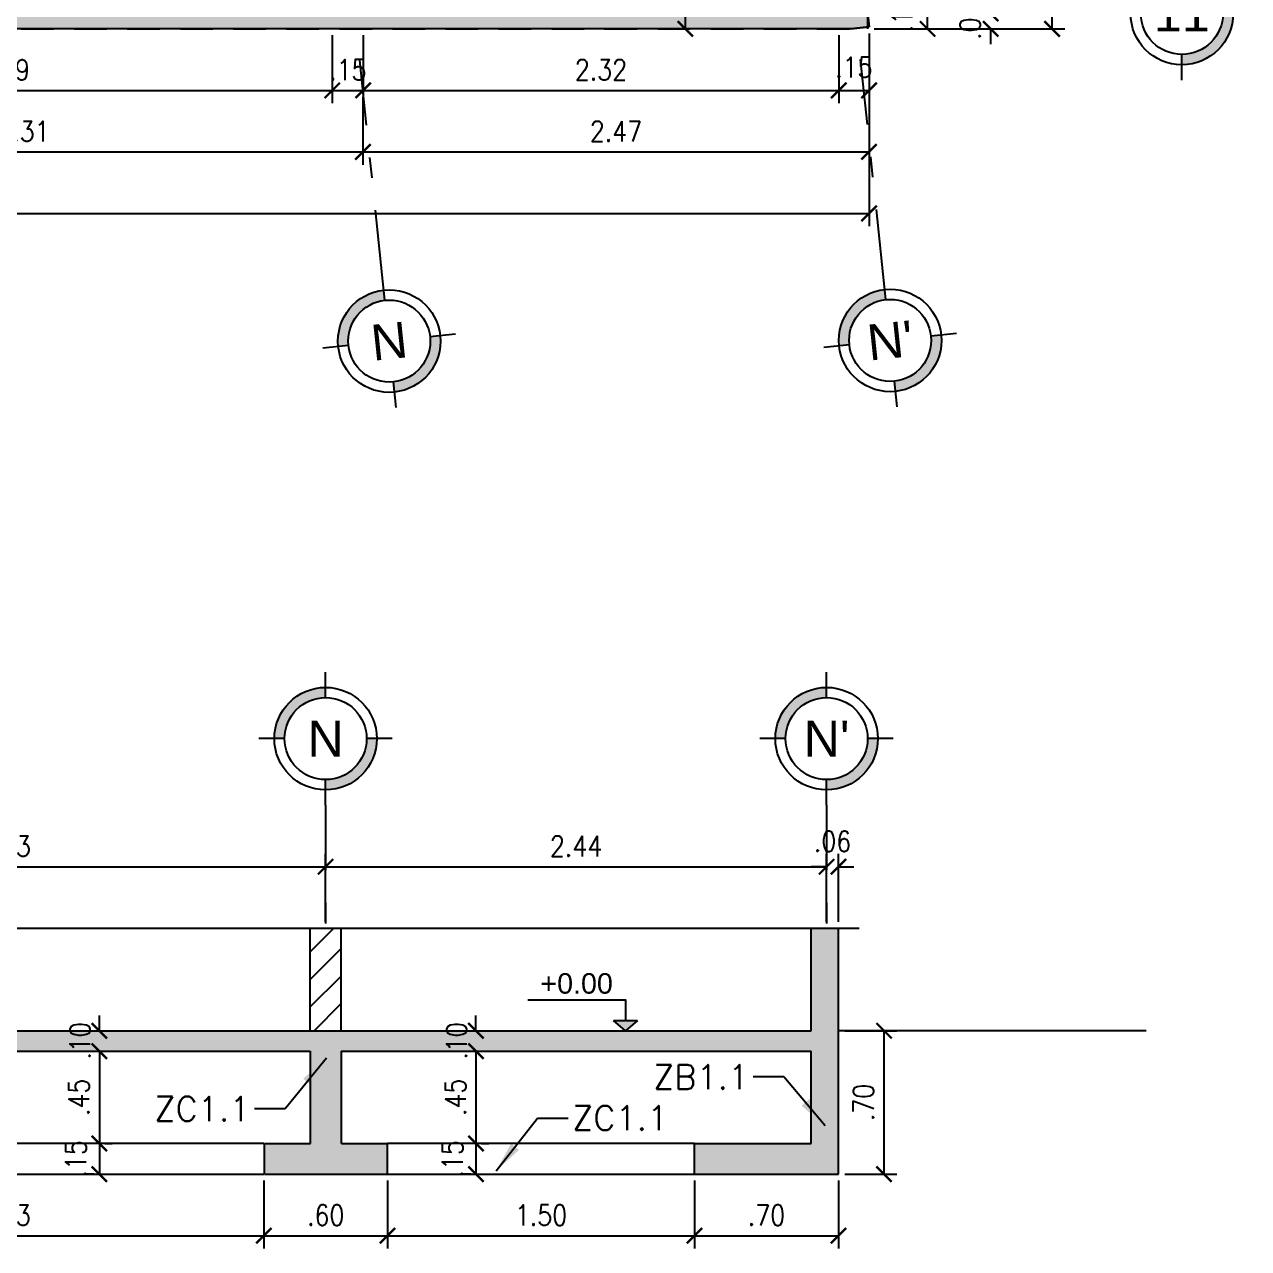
# Model space of a CAD drawing. Header units: millimetres. Extents: x -2.2 to 45.5, y -6.4 to 21.6.
# Drawn here: x 21.64 to 27.61, y -6.02 to -0.05 of the extents above; entities that cross this region are included whole.
import ezdxf
from ezdxf.enums import TextEntityAlignment as Align

# ---------------------------------------------------------------- set-up
doc = ezdxf.new("R2010")
doc.units = ezdxf.units.MM
doc.header["$LTSCALE"] = 0.05
doc.linetypes.add('DASHDOT2', pattern=[12.7, 6.35, -3.175, 0, -3.175])
doc.linetypes.add('HIDDEN2', pattern=[4.7625, 3.175, -1.5875])
for name, color, linetype in [('ACHURADO', 1, 'Continuous'), ('ACOTADO', 2, 'Continuous'), ('CANT_INVIS', 2, 'HIDDEN2'), ('CANT_VIS', 3, 'Continuous'), ('CIMENTACIÓN$0$CANT_VIS', 3, 'Continuous'), ('CONT_CORTE', 4, 'Continuous'), ('EJES', 1, 'DASHDOT2'), ('PLANTA BAJA$0$CONT_CORTE', 2, 'HIDDEN2'), ('PLANTA BAJA$0$PRETIL', 2, 'HIDDEN2'), ('TXT_IND', 2, 'Continuous')]:
    doc.layers.add(name, color=color, linetype=linetype)
doc.styles.add('ACOTAMIENTOS', font='romans.shx', dxfattribs={"width": 0.85})
doc.styles.add('ARIAL', font='arial.ttf')
doc.styles.get("Standard").update_dxf_attribs({"font": 'romans.shx'})
doc.dimstyles.new('ACOTA_50', dxfattribs={"dimscale": 0.05, "dimtxt": 2, "dimasz": 1.5, "dimexe": 1.25, "dimexo": 0.625, "dimgap": 1, "dimtad": 1, "dimzin": 4, "dimdsep": 46, "dimtxsty": 'ACOTAMIENTOS', "dimblk1": 'ARCHTICK', "dimblk2": 'ARCHTICK', "dimsah": 1, "dimcen": 1.5, "dimclrd": 1, "dimclre": 1, "dimclrt": 256, "dimadec": 0, "dimazin": 0, "dimtfac": 1, "dimtofl": 0, "dimtmove": 2, "dimatfit": 3, "dimfxl": 0, "dimtolj": 1, "dimtzin": 0, "dimarcsym": 0})

# ---------------------------------------------------------------- blocks, each defined once
blk = doc.blocks.new('EJE')
at = {"layer": 'EJES', "linetype": 'Continuous'}
for points in [[(-0.25, 0), (-0.2, 0, -0.414214), (0, 0.2), (0, 0.25, 0.414214)], [(0.25, 0), (0.2, 0, -0.414214), (0, -0.2), (0, -0.25, 0.414214)]]:
    blk.add_hatch(color=256, dxfattribs=at).paths.add_polyline_path(points)
at = {"layer": 'EJES', "color": 1, "linetype": 'Continuous'}
for p, q in [((0, 0.2), (0, 0.325)), ((-0.2, 0), (-0.325, 0)), ((0.325, 0), (0.2, 0)), ((0, -0.325), (0, -0.2))]:
    blk.add_line(p, q, dxfattribs=at)
at = {"layer": 'EJES', "color": 3, "linetype": 'Continuous'}
for radius in [0.25, 0.2]:
    blk.add_circle((0, 0), radius, dxfattribs=at)
at = {"layer": 'EJES', "color": 4, "linetype": 'Continuous', "style": 'ARIAL'}
blk.add_attdef('EJE', text='', height=0.175, dxfattribs=at).set_placement((0, 0), align=Align.MIDDLE_CENTER)
blk = doc.blocks.new('_ARCHTICK')
at = {"color": 0, "linetype": 'ByBlock', "const_width": 0.15}
blk.add_lwpolyline([(-0.5, -0.5), (0.5, 0.5)], dxfattribs=at)
blk = doc.blocks.new('*D69')
at = {"layer": 'ACOTADO', "color": 1, "lineweight": -2}
for p, q in [((19.9827, -0.4063), (19.9827, -0.7375)), ((23.2939, -0.4063), (23.2939, -0.7375)), ((19.9827, -0.675), (23.2939, -0.675))]:
    blk.add_line(p, q, dxfattribs=at)
at = {"layer": 'DEFPOINTS', "color": 0}
for p in [(19.9827, -0.375), (23.2939, -0.375), (23.2939, -0.675)]:
    blk.add_point(p, dxfattribs=at)
at = {"layer": 'ACOTADO', "color": 1, "lineweight": -2, "xscale": 0.07500000000000001, "yscale": 0.07500000000000001, "zscale": 0.07500000000000001, "rotation": 180}
blk.add_blockref('_ARCHTICK', (19.9827, -0.675), dxfattribs=at)
at = {"layer": 'ACOTADO', "color": 1, "lineweight": -2, "xscale": 0.07500000000000001, "yscale": 0.07500000000000001, "zscale": 0.07500000000000001}
blk.add_blockref('_ARCHTICK', (23.2939, -0.675), dxfattribs=at)
at = {"layer": 'ACOTADO', "insert": (21.6383, -0.575), "char_height": 0.1, "attachment_point": 5, "style": 'ACOTAMIENTOS'}
blk.add_mtext('\\A1;3.31', dxfattribs=at)
blk = doc.blocks.new('*D19')
at = {"layer": 'ACOTADO', "color": 1, "lineweight": -2}
for p, q in [((26.3561, 0), (26.3561, 0.075)), ((26.0874, 0), (26.4186, 0)), ((26.0874, -0.075), (26.4186, -0.075)), ((26.3561, -0.075), (26.3561, -0.15))]:
    blk.add_line(p, q, dxfattribs=at)
at = {"layer": 'DEFPOINTS', "color": 0}
for p in [(26.0561, 0), (26.3561, 0), (26.0561, -0.075)]:
    blk.add_point(p, dxfattribs=at)
at = {"layer": 'ACOTADO', "color": 1, "lineweight": -2, "xscale": 0.07500000000000001, "yscale": 0.07500000000000001, "zscale": 0.07500000000000001}
for p, rotation in [((26.3561, 0), 270), ((26.3561, -0.075), 90)]:
    blk.add_blockref('_ARCHTICK', p, dxfattribs=dict(at, rotation=rotation))
at = {"layer": 'ACOTADO', "insert": (26.2561, -0.0375), "char_height": 0.1, "attachment_point": 5, "rotation": 90, "style": 'ACOTAMIENTOS'}
blk.add_mtext('\\A1;.08', dxfattribs=at)
blk = doc.blocks.new('*D57')
at = {"layer": 'ACOTADO', "color": 1, "lineweight": -2}
for p, q in [((-0.3325, -0.7063), (-0.3325, -1.0375)), ((25.7631, -0.7063), (25.7631, -1.0375)), ((-0.3325, -0.975), (25.7631, -0.975))]:
    blk.add_line(p, q, dxfattribs=at)
at = {"layer": 'DEFPOINTS', "color": 0}
for p in [(-0.3325, -0.675), (25.7631, -0.675), (25.7631, -0.975)]:
    blk.add_point(p, dxfattribs=at)
at = {"layer": 'ACOTADO', "color": 1, "lineweight": -2, "xscale": 0.07500000000000001, "yscale": 0.07500000000000001, "zscale": 0.07500000000000001, "rotation": 180}
blk.add_blockref('_ARCHTICK', (-0.3325, -0.975), dxfattribs=at)
at = {"layer": 'ACOTADO', "color": 1, "lineweight": -2, "xscale": 0.07500000000000001, "yscale": 0.07500000000000001, "zscale": 0.07500000000000001}
blk.add_blockref('_ARCHTICK', (25.7631, -0.975), dxfattribs=at)
at = {"layer": 'ACOTADO', "insert": (10.5315, -0.875), "char_height": 0.1, "attachment_point": 5, "style": 'ACOTAMIENTOS'}
blk.add_mtext('\\A1;26.10', dxfattribs=at)
blk = doc.blocks.new('*D58')
at = {"layer": 'ACOTADO', "color": 1, "lineweight": -2}
for p, q in [((26.3874, 19.6733), (26.7186, 19.6733)), ((26.6561, -0.075), (26.6561, 19.6733)), ((26.3874, -0.075), (26.7186, -0.075))]:
    blk.add_line(p, q, dxfattribs=at)
at = {"layer": 'DEFPOINTS', "color": 0}
for p in [(26.3561, 19.6733), (26.6561, 19.6733), (26.3561, -0.075)]:
    blk.add_point(p, dxfattribs=at)
at = {"layer": 'ACOTADO', "color": 1, "lineweight": -2, "xscale": 0.07500000000000001, "yscale": 0.07500000000000001, "zscale": 0.07500000000000001}
for p, rotation in [((26.6561, 19.6733), 90), ((26.6561, -0.075), 270)]:
    blk.add_blockref('_ARCHTICK', p, dxfattribs=dict(at, rotation=rotation))
at = {"layer": 'ACOTADO', "insert": (26.5561, 3.8683), "char_height": 0.1, "attachment_point": 5, "rotation": 90, "style": 'ACOTAMIENTOS'}
blk.add_mtext('\\A1;19.75', dxfattribs=at)
blk = doc.blocks.new('*D73')
at = {"layer": 'ACOTADO', "color": 1, "lineweight": -2}
for p, q in [((20.0577, -0.1062), (20.0577, -0.4375)), ((23.145, -0.1062), (23.145, -0.4375)), ((20.0577, -0.375), (23.145, -0.375))]:
    blk.add_line(p, q, dxfattribs=at)
at = {"layer": 'DEFPOINTS', "color": 0}
for p in [(20.0577, -0.075), (23.145, -0.075), (23.145, -0.375)]:
    blk.add_point(p, dxfattribs=at)
at = {"layer": 'ACOTADO', "color": 1, "lineweight": -2, "xscale": 0.07500000000000001, "yscale": 0.07500000000000001, "zscale": 0.07500000000000001, "rotation": 180}
blk.add_blockref('_ARCHTICK', (20.0577, -0.375), dxfattribs=at)
at = {"layer": 'ACOTADO', "color": 1, "lineweight": -2, "xscale": 0.07500000000000001, "yscale": 0.07500000000000001, "zscale": 0.07500000000000001}
blk.add_blockref('_ARCHTICK', (23.145, -0.375), dxfattribs=at)
at = {"layer": 'ACOTADO', "insert": (21.5425, -0.275), "char_height": 0.1, "attachment_point": 5, "style": 'ACOTAMIENTOS'}
blk.add_mtext('\\A1;3.09', dxfattribs=at)
blk = doc.blocks.new('*D74')
at = {"layer": 'ACOTADO', "color": 1, "lineweight": -2}
for p, q in [((23.145, -0.1062), (23.145, -0.4375)), ((23.2958, -0.1062), (23.2958, -0.4375)), ((23.145, -0.375), (23.2958, -0.375))]:
    blk.add_line(p, q, dxfattribs=at)
at = {"layer": 'DEFPOINTS', "color": 0}
for p in [(23.145, -0.075), (23.2958, -0.075), (23.2958, -0.375)]:
    blk.add_point(p, dxfattribs=at)
at = {"layer": 'ACOTADO', "color": 1, "lineweight": -2, "xscale": 0.07500000000000001, "yscale": 0.07500000000000001, "zscale": 0.07500000000000001, "rotation": 180}
blk.add_blockref('_ARCHTICK', (23.145, -0.375), dxfattribs=at)
at = {"layer": 'ACOTADO', "color": 1, "lineweight": -2, "xscale": 0.07500000000000001, "yscale": 0.07500000000000001, "zscale": 0.07500000000000001}
blk.add_blockref('_ARCHTICK', (23.2958, -0.375), dxfattribs=at)
at = {"layer": 'ACOTADO', "insert": (23.2204, -0.275), "char_height": 0.1, "attachment_point": 5, "style": 'ACOTAMIENTOS'}
blk.add_mtext('\\A1;.15', dxfattribs=at)
blk = doc.blocks.new('*D75')
at = {"layer": 'ACOTADO', "color": 1, "lineweight": -2}
for p, q in [((23.2958, -0.1062), (23.2958, -0.4375)), ((25.615, -0.1062), (25.615, -0.4375)), ((23.2958, -0.375), (25.615, -0.375))]:
    blk.add_line(p, q, dxfattribs=at)
at = {"layer": 'DEFPOINTS', "color": 0}
for p in [(23.2958, -0.075), (25.615, -0.075), (25.615, -0.375)]:
    blk.add_point(p, dxfattribs=at)
at = {"layer": 'ACOTADO', "color": 1, "lineweight": -2, "xscale": 0.07500000000000001, "yscale": 0.07500000000000001, "zscale": 0.07500000000000001, "rotation": 180}
blk.add_blockref('_ARCHTICK', (23.2958, -0.375), dxfattribs=at)
at = {"layer": 'ACOTADO', "color": 1, "lineweight": -2, "xscale": 0.07500000000000001, "yscale": 0.07500000000000001, "zscale": 0.07500000000000001}
blk.add_blockref('_ARCHTICK', (25.615, -0.375), dxfattribs=at)
at = {"layer": 'ACOTADO', "insert": (24.4554, -0.275), "char_height": 0.1, "attachment_point": 5, "style": 'ACOTAMIENTOS'}
blk.add_mtext('\\A1;2.32', dxfattribs=at)
blk = doc.blocks.new('Nivel-elev')
at = {"layer": 'TXT_IND'}
blk.add_hatch(color=1, dxfattribs=at).paths.add_polyline_path([(-0.0585, 0.0506), (0.0585, 0.0506), (0, 0)])
for p, q in [((0, 0), (-0.0585, 0.0506)), ((-0.0585, 0.0506), (0.0585, 0.0506)), ((0.0585, 0.0506), (0, 0))]:
    blk.add_line(p, q, dxfattribs=at)
blk.add_lwpolyline([(-0.4759, 0.1507), (0, 0.1507), (0, 0.0506)], dxfattribs=at)
blk.add_attdef('+2.85', (-0.4759, 0.1706), '', height=0.0975, dxfattribs=at)
blk = doc.blocks.new('*D87')
at = {"layer": 'ACOTADO', "color": 1, "lineweight": -2}
for p, q in [((25.6455, -4.9625), (25.8988, -4.9625)), ((25.8363, -5.6625), (25.8363, -4.9625)), ((25.6455, -5.6625), (25.8988, -5.6625))]:
    blk.add_line(p, q, dxfattribs=at)
at = {"layer": 'DEFPOINTS', "color": 0}
for p in [(25.6142, -4.9625), (25.8363, -4.9625), (25.6142, -5.6625)]:
    blk.add_point(p, dxfattribs=at)
at = {"layer": 'ACOTADO', "color": 1, "lineweight": -2, "xscale": 0.07500000000000001, "yscale": 0.07500000000000001, "zscale": 0.07500000000000001}
for p, rotation in [((25.8363, -4.9625), 90), ((25.8363, -5.6625), 270)]:
    blk.add_blockref('_ARCHTICK', p, dxfattribs=dict(at, rotation=rotation))
at = {"layer": 'ACOTADO', "insert": (25.7363, -5.3125), "char_height": 0.1, "attachment_point": 5, "rotation": 90, "style": 'ACOTAMIENTOS'}
blk.add_mtext('\\A1;.70', dxfattribs=at)
blk = doc.blocks.new('*D95')
at = {"layer": 'ACOTADO', "color": 1, "lineweight": -2}
for p, q in [((24.912, -5.6937), (24.912, -6.025)), ((25.6142, -5.6937), (25.6142, -6.025)), ((24.912, -5.9625), (25.6142, -5.9625))]:
    blk.add_line(p, q, dxfattribs=at)
at = {"layer": 'DEFPOINTS', "color": 0}
for p in [(24.912, -5.6625), (25.6142, -5.6625), (25.6142, -5.9625)]:
    blk.add_point(p, dxfattribs=at)
at = {"layer": 'ACOTADO', "color": 1, "lineweight": -2, "xscale": 0.07500000000000001, "yscale": 0.07500000000000001, "zscale": 0.07500000000000001, "rotation": 180}
blk.add_blockref('_ARCHTICK', (24.912, -5.9625), dxfattribs=at)
at = {"layer": 'ACOTADO', "color": 1, "lineweight": -2, "xscale": 0.07500000000000001, "yscale": 0.07500000000000001, "zscale": 0.07500000000000001}
blk.add_blockref('_ARCHTICK', (25.6142, -5.9625), dxfattribs=at)
at = {"layer": 'ACOTADO', "insert": (25.2631, -5.8625), "char_height": 0.1, "attachment_point": 5, "style": 'ACOTAMIENTOS'}
blk.add_mtext('\\A1;.70', dxfattribs=at)
blk = doc.blocks.new('*D124')
at = {"layer": 'ACOTADO', "color": 1, "lineweight": -2}
for p, q in [((24.8358, 0.625), (24.8046, 0.625)), ((24.8671, -0.075), (24.8671, 0.625)), ((24.8358, -0.075), (24.8046, -0.075))]:
    blk.add_line(p, q, dxfattribs=at)
at = {"layer": 'DEFPOINTS', "color": 0}
for p in [(24.8671, 0.625), (24.8671, 0.625), (24.8671, -0.075)]:
    blk.add_point(p, dxfattribs=at)
at = {"layer": 'ACOTADO', "color": 1, "lineweight": -2, "xscale": 0.07500000000000001, "yscale": 0.07500000000000001, "zscale": 0.07500000000000001}
for p, rotation in [((24.8671, 0.625), 90), ((24.8671, -0.075), 270)]:
    blk.add_blockref('_ARCHTICK', p, dxfattribs=dict(at, rotation=rotation))
at = {"layer": 'ACOTADO', "insert": (24.7671, 0.275), "char_height": 0.1, "attachment_point": 5, "rotation": 90, "style": 'ACOTAMIENTOS'}
blk.add_mtext('\\A1;.70', dxfattribs=at)
blk = doc.blocks.new('*D145')
at = {"layer": 'ACOTADO', "color": 1, "lineweight": -2}
for p, q in [((20.2827, -5.6937), (20.2827, -6.025)), ((22.8109, -5.6937), (22.8109, -6.025)), ((20.2827, -5.9625), (22.8109, -5.9625))]:
    blk.add_line(p, q, dxfattribs=at)
at = {"layer": 'DEFPOINTS', "color": 0}
for p in [(20.2827, -5.6625), (22.8109, -5.6625), (22.8109, -5.9625)]:
    blk.add_point(p, dxfattribs=at)
at = {"layer": 'ACOTADO', "color": 1, "lineweight": -2, "xscale": 0.07500000000000001, "yscale": 0.07500000000000001, "zscale": 0.07500000000000001, "rotation": 180}
blk.add_blockref('_ARCHTICK', (20.2827, -5.9625), dxfattribs=at)
at = {"layer": 'ACOTADO', "color": 1, "lineweight": -2, "xscale": 0.07500000000000001, "yscale": 0.07500000000000001, "zscale": 0.07500000000000001}
blk.add_blockref('_ARCHTICK', (22.8109, -5.9625), dxfattribs=at)
at = {"layer": 'ACOTADO', "insert": (21.5468, -5.8625), "char_height": 0.1, "attachment_point": 5, "style": 'ACOTAMIENTOS'}
blk.add_mtext('\\A1;2.53', dxfattribs=at)
blk = doc.blocks.new('*D146')
at = {"layer": 'ACOTADO', "color": 1, "lineweight": -2}
for p, q in [((22.8109, -5.6937), (22.8109, -6.025)), ((23.4142, -5.6937), (23.4142, -6.025)), ((22.8109, -5.9625), (23.4142, -5.9625))]:
    blk.add_line(p, q, dxfattribs=at)
at = {"layer": 'DEFPOINTS', "color": 0}
for p in [(22.8109, -5.6625), (23.4142, -5.6625), (23.4142, -5.9625)]:
    blk.add_point(p, dxfattribs=at)
at = {"layer": 'ACOTADO', "color": 1, "lineweight": -2, "xscale": 0.07500000000000001, "yscale": 0.07500000000000001, "zscale": 0.07500000000000001, "rotation": 180}
blk.add_blockref('_ARCHTICK', (22.8109, -5.9625), dxfattribs=at)
at = {"layer": 'ACOTADO', "color": 1, "lineweight": -2, "xscale": 0.07500000000000001, "yscale": 0.07500000000000001, "zscale": 0.07500000000000001}
blk.add_blockref('_ARCHTICK', (23.4142, -5.9625), dxfattribs=at)
at = {"layer": 'ACOTADO', "insert": (23.1126, -5.8625), "char_height": 0.1, "attachment_point": 5, "style": 'ACOTAMIENTOS'}
blk.add_mtext('\\A1;.60', dxfattribs=at)
blk = doc.blocks.new('*D147')
at = {"layer": 'ACOTADO', "color": 1, "lineweight": -2}
for p, q in [((23.4142, -5.6937), (23.4142, -6.025)), ((24.912, -5.6937), (24.912, -6.025)), ((23.4142, -5.9625), (24.912, -5.9625))]:
    blk.add_line(p, q, dxfattribs=at)
at = {"layer": 'DEFPOINTS', "color": 0}
for p in [(23.4142, -5.6625), (24.912, -5.6625), (24.912, -5.9625)]:
    blk.add_point(p, dxfattribs=at)
at = {"layer": 'ACOTADO', "color": 1, "lineweight": -2, "xscale": 0.07500000000000001, "yscale": 0.07500000000000001, "zscale": 0.07500000000000001, "rotation": 180}
blk.add_blockref('_ARCHTICK', (23.4142, -5.9625), dxfattribs=at)
at = {"layer": 'ACOTADO', "color": 1, "lineweight": -2, "xscale": 0.07500000000000001, "yscale": 0.07500000000000001, "zscale": 0.07500000000000001}
blk.add_blockref('_ARCHTICK', (24.912, -5.9625), dxfattribs=at)
at = {"layer": 'ACOTADO', "insert": (24.1631, -5.8625), "char_height": 0.1, "attachment_point": 5, "style": 'ACOTAMIENTOS'}
blk.add_mtext('\\A1;1.50', dxfattribs=at)
blk = doc.blocks.new('*D154')
at = {"layer": 'ACOTADO', "color": 1, "lineweight": -2}
for p, q in [((22.0086, -4.9625), (22.0086, -4.8875)), ((22.0398, -4.9625), (22.0711, -4.9625)), ((22.0086, -5.0625), (22.0086, -5.1375)), ((22.0398, -5.0625), (22.0711, -5.0625))]:
    blk.add_line(p, q, dxfattribs=at)
at = {"layer": 'DEFPOINTS', "color": 0}
for p in [(22.0086, -4.9625), (22.0086, -4.9625), (22.0086, -5.0625)]:
    blk.add_point(p, dxfattribs=at)
at = {"layer": 'ACOTADO', "color": 1, "lineweight": -2, "xscale": 0.07500000000000001, "yscale": 0.07500000000000001, "zscale": 0.07500000000000001}
for p, rotation in [((22.0086, -4.9625), 270), ((22.0086, -5.0625), 90)]:
    blk.add_blockref('_ARCHTICK', p, dxfattribs=dict(at, rotation=rotation))
at = {"layer": 'ACOTADO', "insert": (21.9145, -5.0125), "char_height": 0.1, "attachment_point": 5, "rotation": 90, "style": 'ACOTAMIENTOS'}
blk.add_mtext('\\A1;.10', dxfattribs=at)
blk = doc.blocks.new('*D155')
at = {"layer": 'ACOTADO', "color": 1, "lineweight": -2}
for p, q in [((22.0086, -5.0625), (22.0086, -5.5125)), ((22.0398, -5.0625), (22.0711, -5.0625)), ((22.0356, -5.5125), (22.0711, -5.5125))]:
    blk.add_line(p, q, dxfattribs=at)
at = {"layer": 'DEFPOINTS', "color": 0}
for p in [(22.0086, -5.0625), (22.0043, -5.5125), (22.0086, -5.5125)]:
    blk.add_point(p, dxfattribs=at)
at = {"layer": 'ACOTADO', "color": 1, "lineweight": -2, "xscale": 0.07500000000000001, "yscale": 0.07500000000000001, "zscale": 0.07500000000000001}
for p, rotation in [((22.0086, -5.0625), 90), ((22.0086, -5.5125), 270)]:
    blk.add_blockref('_ARCHTICK', p, dxfattribs=dict(at, rotation=rotation))
at = {"layer": 'ACOTADO', "insert": (21.9086, -5.2875), "char_height": 0.1, "attachment_point": 5, "rotation": 90, "style": 'ACOTAMIENTOS'}
blk.add_mtext('\\A1;.45', dxfattribs=at)
blk = doc.blocks.new('*D156')
at = {"layer": 'ACOTADO', "color": 1, "lineweight": -2}
for p, q in [((22.0086, -5.5125), (22.0086, -5.6625)), ((22.0356, -5.5125), (22.0711, -5.5125)), ((21.9832, -5.6625), (21.9461, -5.6625))]:
    blk.add_line(p, q, dxfattribs=at)
at = {"layer": 'DEFPOINTS', "color": 0}
for p in [(22.0043, -5.5125), (22.0086, -5.6625), (22.0145, -5.6625)]:
    blk.add_point(p, dxfattribs=at)
at = {"layer": 'ACOTADO', "color": 1, "lineweight": -2, "xscale": 0.07500000000000001, "yscale": 0.07500000000000001, "zscale": 0.07500000000000001}
for p, rotation in [((22.0086, -5.5125), 90), ((22.0086, -5.6625), 270)]:
    blk.add_blockref('_ARCHTICK', p, dxfattribs=dict(at, rotation=rotation))
at = {"layer": 'ACOTADO', "insert": (21.8942, -5.5875), "char_height": 0.1, "attachment_point": 5, "rotation": 90, "style": 'ACOTAMIENTOS'}
blk.add_mtext('\\A1;.15', dxfattribs=at)
blk = doc.blocks.new('*D157')
at = {"layer": 'ACOTADO', "color": 1, "lineweight": -2}
for p, q in [((23.8455, -4.9625), (23.8455, -4.8875)), ((23.8767, -4.9625), (23.908, -4.9625)), ((23.8455, -5.0625), (23.8455, -5.1375)), ((23.8767, -5.0625), (23.908, -5.0625))]:
    blk.add_line(p, q, dxfattribs=at)
at = {"layer": 'DEFPOINTS', "color": 0}
for p in [(23.8455, -4.9625), (23.8455, -4.9625), (23.8455, -5.0625)]:
    blk.add_point(p, dxfattribs=at)
at = {"layer": 'ACOTADO', "color": 1, "lineweight": -2, "xscale": 0.07500000000000001, "yscale": 0.07500000000000001, "zscale": 0.07500000000000001}
for p, rotation in [((23.8455, -4.9625), 270), ((23.8455, -5.0625), 90)]:
    blk.add_blockref('_ARCHTICK', p, dxfattribs=dict(at, rotation=rotation))
at = {"layer": 'ACOTADO', "insert": (23.7514, -5.0125), "char_height": 0.1, "attachment_point": 5, "rotation": 90, "style": 'ACOTAMIENTOS'}
blk.add_mtext('\\A1;.10', dxfattribs=at)
blk = doc.blocks.new('*D158')
at = {"layer": 'ACOTADO', "color": 1, "lineweight": -2}
for p, q in [((23.8455, -5.0625), (23.8455, -5.5125)), ((23.8767, -5.0625), (23.908, -5.0625)), ((23.8725, -5.5125), (23.908, -5.5125))]:
    blk.add_line(p, q, dxfattribs=at)
at = {"layer": 'DEFPOINTS', "color": 0}
for p in [(23.8455, -5.0625), (23.8412, -5.5125), (23.8455, -5.5125)]:
    blk.add_point(p, dxfattribs=at)
at = {"layer": 'ACOTADO', "color": 1, "lineweight": -2, "xscale": 0.07500000000000001, "yscale": 0.07500000000000001, "zscale": 0.07500000000000001}
for p, rotation in [((23.8455, -5.0625), 90), ((23.8455, -5.5125), 270)]:
    blk.add_blockref('_ARCHTICK', p, dxfattribs=dict(at, rotation=rotation))
at = {"layer": 'ACOTADO', "insert": (23.7455, -5.2875), "char_height": 0.1, "attachment_point": 5, "rotation": 90, "style": 'ACOTAMIENTOS'}
blk.add_mtext('\\A1;.45', dxfattribs=at)
blk = doc.blocks.new('*D159')
at = {"layer": 'ACOTADO', "color": 1, "lineweight": -2}
for p, q in [((23.8455, -5.5125), (23.8455, -5.6625)), ((23.8725, -5.5125), (23.908, -5.5125)), ((23.8201, -5.6625), (23.783, -5.6625))]:
    blk.add_line(p, q, dxfattribs=at)
at = {"layer": 'DEFPOINTS', "color": 0}
for p in [(23.8412, -5.5125), (23.8455, -5.6625), (23.8514, -5.6625)]:
    blk.add_point(p, dxfattribs=at)
at = {"layer": 'ACOTADO', "color": 1, "lineweight": -2, "xscale": 0.07500000000000001, "yscale": 0.07500000000000001, "zscale": 0.07500000000000001}
for p, rotation in [((23.8455, -5.5125), 90), ((23.8455, -5.6625), 270)]:
    blk.add_blockref('_ARCHTICK', p, dxfattribs=dict(at, rotation=rotation))
at = {"layer": 'ACOTADO', "insert": (23.7311, -5.5875), "char_height": 0.1, "attachment_point": 5, "rotation": 90, "style": 'ACOTAMIENTOS'}
blk.add_mtext('\\A1;.15', dxfattribs=at)
blk = doc.blocks.new('*D163')
at = {"layer": 'ACOTADO', "color": 1, "lineweight": -2}
for p, q in [((19.9827, -4.4312), (19.9827, -4.1)), ((23.1122, -4.4312), (23.1122, -4.1)), ((19.9827, -4.1625), (23.1122, -4.1625))]:
    blk.add_line(p, q, dxfattribs=at)
at = {"layer": 'DEFPOINTS', "color": 0}
for p in [(23.1122, -4.1625), (19.9827, -4.4625), (23.1122, -4.4625)]:
    blk.add_point(p, dxfattribs=at)
at = {"layer": 'ACOTADO', "color": 1, "lineweight": -2, "xscale": 0.07500000000000001, "yscale": 0.07500000000000001, "zscale": 0.07500000000000001, "rotation": 180}
blk.add_blockref('_ARCHTICK', (19.9827, -4.1625), dxfattribs=at)
at = {"layer": 'ACOTADO', "color": 1, "lineweight": -2, "xscale": 0.07500000000000001, "yscale": 0.07500000000000001, "zscale": 0.07500000000000001}
blk.add_blockref('_ARCHTICK', (23.1122, -4.1625), dxfattribs=at)
at = {"layer": 'ACOTADO', "insert": (21.5474, -4.0625), "char_height": 0.1, "attachment_point": 5, "style": 'ACOTAMIENTOS'}
blk.add_mtext('\\A1;3.13', dxfattribs=at)
blk = doc.blocks.new('*D164')
at = {"layer": 'ACOTADO', "color": 1, "lineweight": -2}
for p, q in [((23.1122, -4.4312), (23.1122, -4.1)), ((25.556, -4.4312), (25.556, -4.1)), ((23.1122, -4.1625), (25.556, -4.1625))]:
    blk.add_line(p, q, dxfattribs=at)
at = {"layer": 'DEFPOINTS', "color": 0}
for p in [(25.556, -4.1625), (23.1122, -4.4625), (25.556, -4.4625)]:
    blk.add_point(p, dxfattribs=at)
at = {"layer": 'ACOTADO', "color": 1, "lineweight": -2, "xscale": 0.07500000000000001, "yscale": 0.07500000000000001, "zscale": 0.07500000000000001, "rotation": 180}
blk.add_blockref('_ARCHTICK', (23.1122, -4.1625), dxfattribs=at)
at = {"layer": 'ACOTADO', "color": 1, "lineweight": -2, "xscale": 0.07500000000000001, "yscale": 0.07500000000000001, "zscale": 0.07500000000000001}
blk.add_blockref('_ARCHTICK', (25.556, -4.1625), dxfattribs=at)
at = {"layer": 'ACOTADO', "insert": (24.3341, -4.0625), "char_height": 0.1, "attachment_point": 5, "style": 'ACOTAMIENTOS'}
blk.add_mtext('\\A1;2.44', dxfattribs=at)
blk = doc.blocks.new('*D165')
at = {"layer": 'ACOTADO', "color": 1, "lineweight": -2}
for p, q in [((25.556, -4.4312), (25.556, -4.1)), ((25.6142, -4.4312), (25.6142, -4.1)), ((25.556, -4.1625), (25.481, -4.1625)), ((25.6142, -4.1625), (25.6892, -4.1625))]:
    blk.add_line(p, q, dxfattribs=at)
at = {"layer": 'DEFPOINTS', "color": 0}
for p in [(25.6142, -4.1625), (25.556, -4.4625), (25.6142, -4.4625)]:
    blk.add_point(p, dxfattribs=at)
at = {"layer": 'ACOTADO', "color": 1, "lineweight": -2, "xscale": 0.07500000000000001, "yscale": 0.07500000000000001, "zscale": 0.07500000000000001}
blk.add_blockref('_ARCHTICK', (25.556, -4.1625), dxfattribs=at)
at = {"layer": 'ACOTADO', "color": 1, "lineweight": -2, "xscale": 0.07500000000000001, "yscale": 0.07500000000000001, "zscale": 0.07500000000000001, "rotation": 180}
blk.add_blockref('_ARCHTICK', (25.6142, -4.1625), dxfattribs=at)
at = {"layer": 'ACOTADO', "insert": (25.5851, -4.0388), "char_height": 0.1, "attachment_point": 5, "style": 'ACOTAMIENTOS'}
blk.add_mtext('\\A1;.06', dxfattribs=at)
blk = doc.blocks.new('*D218')
at = {"layer": 'ACOTADO', "color": 1, "lineweight": -2}
for p, q in [((25.615, -0.1062), (25.615, -0.4375)), ((25.7631, -0.0969), (25.7631, -0.4375)), ((25.615, -0.375), (25.7631, -0.375))]:
    blk.add_line(p, q, dxfattribs=at)
at = {"layer": 'DEFPOINTS', "color": 0}
for p in [(25.615, -0.075), (25.7631, -0.0657), (25.7631, -0.375)]:
    blk.add_point(p, dxfattribs=at)
at = {"layer": 'ACOTADO', "color": 1, "lineweight": -2, "xscale": 0.07500000000000001, "yscale": 0.07500000000000001, "zscale": 0.07500000000000001, "rotation": 180}
blk.add_blockref('_ARCHTICK', (25.615, -0.375), dxfattribs=at)
at = {"layer": 'ACOTADO', "color": 1, "lineweight": -2, "xscale": 0.07500000000000001, "yscale": 0.07500000000000001, "zscale": 0.07500000000000001}
blk.add_blockref('_ARCHTICK', (25.7631, -0.375), dxfattribs=at)
at = {"layer": 'ACOTADO', "insert": (25.689, -0.2623), "char_height": 0.1, "attachment_point": 5, "style": 'ACOTAMIENTOS'}
blk.add_mtext('\\A1;.15', dxfattribs=at)
blk = doc.blocks.new('*D247')
at = {"layer": 'ACOTADO', "color": 1, "lineweight": -2}
for p, q in [((25.7874, 0.075), (26.1108, 0.075)), ((26.0483, -0.075), (26.0483, 0.075)), ((25.7874, -0.075), (26.1108, -0.075))]:
    blk.add_line(p, q, dxfattribs=at)
at = {"layer": 'DEFPOINTS', "color": 0}
for p in [(25.7561, 0.075), (26.0483, 0.075), (25.7561, -0.075)]:
    blk.add_point(p, dxfattribs=at)
at = {"layer": 'ACOTADO', "color": 1, "lineweight": -2, "xscale": 0.07500000000000001, "yscale": 0.07500000000000001, "zscale": 0.07500000000000001}
for p, rotation in [((26.0483, 0.075), 90), ((26.0483, -0.075), 270)]:
    blk.add_blockref('_ARCHTICK', p, dxfattribs=dict(at, rotation=rotation))
at = {"layer": 'ACOTADO', "insert": (25.9246, 0), "char_height": 0.1, "attachment_point": 5, "rotation": 90, "style": 'ACOTAMIENTOS'}
blk.add_mtext('\\A1;.15', dxfattribs=at)
blk = doc.blocks.new('*D285')
at = {"layer": 'ACOTADO', "color": 1, "lineweight": -2}
for p, q in [((23.2939, -0.4063), (23.2939, -0.7375)), ((25.7631, -0.4063), (25.7631, -0.7375)), ((23.2939, -0.675), (25.7631, -0.675))]:
    blk.add_line(p, q, dxfattribs=at)
at = {"layer": 'DEFPOINTS', "color": 0}
for p in [(23.2939, -0.375), (25.7631, -0.375), (25.7631, -0.675)]:
    blk.add_point(p, dxfattribs=at)
at = {"layer": 'ACOTADO', "color": 1, "lineweight": -2, "xscale": 0.07500000000000001, "yscale": 0.07500000000000001, "zscale": 0.07500000000000001, "rotation": 180}
blk.add_blockref('_ARCHTICK', (23.2939, -0.675), dxfattribs=at)
at = {"layer": 'ACOTADO', "color": 1, "lineweight": -2, "xscale": 0.07500000000000001, "yscale": 0.07500000000000001, "zscale": 0.07500000000000001}
blk.add_blockref('_ARCHTICK', (25.7631, -0.675), dxfattribs=at)
at = {"layer": 'ACOTADO', "insert": (24.5285, -0.575), "char_height": 0.1, "attachment_point": 5, "style": 'ACOTAMIENTOS'}
blk.add_mtext('\\A1;2.47', dxfattribs=at)
blk = doc.blocks.new('PLANTA BAJA')
at = {"layer": 'PLANTA BAJA$0$PRETIL'}
h = blk.add_hatch(dxfattribs=at)
h.set_pattern_fill('DOTS', color=256, scale=0.03)
h.paths.add_polyline_path([(24.9803, 7.3819), (24.9494, 7.4044), (24.8458, 7.3935), (25.4848, 1.3137), (25.4893, 1.3099), (25.4853, 1.3095), (25.615, 0.075), (24.4555, 0.075), (23.3221, 0.075), (23.3047, 0.2399), (23.1556, 0.2242), (23.1712, 0.075), (20.0577, 0.075), (20.0577, 0.225), (19.9077, 0.225), (19.9077, 0.075), (16.2038, 0.075), (16.2038, 0.225), (16.0538, 0.225), (16.0538, 0.075), (12.4929, 0.075), (12.4929, 0.736), (12.3429, 0.736), (12.3429, 0.075), (0.0425, 0.075), (0.0425, 0.736), (-0.1075, 0.736), (-0.1075, -0.075), (25.6746, -0.075), (25.7631, -0.0657)])
at = {"layer": 'PLANTA BAJA$0$CONT_CORTE'}
for p, q in [((25.7631, -0.0657), (24.9776, 7.4074)), ((-0.1075, -0.075), (25.6746, -0.075)), ((23.3378, -0.075), (23.3378, -0.075)), ((24.4706, -0.075), (24.6214, -0.075)), ((25.6746, -0.075), (25.7631, -0.0657))]:
    blk.add_line(p, q, dxfattribs=at)

msp = doc.modelspace()

# ---------------------------------------------------------------- hatches: boundary and pattern name
at = {"layer": 'ACHURADO'}
msp.add_hatch(color=254, dxfattribs=at).paths.add_polyline_path([(25.6142, -4.9625), (25.6142, -4.4625), (25.481, -4.4625), (25.481, -4.9625), (-0.1075, -4.9625), (-0.1075, -5.5125), (-0.3325, -5.5125), (-0.3325, -5.6625), (0.2689, -5.6625), (0.2689, -5.5125), (0.0439, -5.5125), (0.0439, -5.0625), (12.3429, -5.0625), (12.3429, -5.5125), (12.1179, -5.5125), (12.1179, -5.6625), (12.7179, -5.6625), (12.7179, -5.5125), (12.4929, -5.5125), (12.4929, -5.0625), (16.0538, -5.0625), (16.0538, -5.5125), (15.8288, -5.5125), (15.8288, -5.6625), (16.4288, -5.6625), (16.4288, -5.5125), (16.2038, -5.5125), (16.2038, -5.0625), (19.9077, -5.0625), (19.9077, -5.5125), (19.6827, -5.5125), (19.6827, -5.6625), (20.2827, -5.6625), (20.2827, -5.5125), (20.0577, -5.5125), (20.0577, -5.0625), (23.0392, -5.0625), (23.0392, -5.5125), (22.8142, -5.5125), (22.8142, -5.6625), (23.4142, -5.6625), (23.4142, -5.5125), (23.1892, -5.5125), (23.1892, -5.0625), (25.481, -5.0625), (25.481, -5.5125), (24.912, -5.5125), (24.912, -5.6625), (25.6142, -5.6625)])
h = msp.add_hatch(dxfattribs=at)
h.set_pattern_fill('ANSI31', color=256, scale=0.03, style=0)
h.paths.add_polyline_path([(23.188, -4.4625), (23.0372, -4.4625), (23.0372, -4.9625), (23.188, -4.9625)])

# ---------------------------------------------------------------- linework, layer by layer
at = {"layer": 'CANT_INVIS', "color": 6}
msp.add_lwpolyline([(-0.3413, 8.8998), (-0.3413, 19.6752), (25.7561, 19.6733), (25.7561, -0.075)], dxfattribs=at)
at = {"layer": 'CANT_VIS'}
for p, q in [((22.8109, -5.5125), (20.2827, -5.5125)), ((24.912, -5.5125), (23.4142, -5.5125)), ((20.2827, -5.6625), (22.8109, -5.6625)), ((23.4142, -5.6625), (24.912, -5.6625))]:
    msp.add_line(p, q, dxfattribs=at)
at = {"layer": 'CIMENTACIÓN$0$CANT_VIS'}
for p, q in [((24.9776, 7.4074), (25.7631, -0.0657)), ((25.6746, -0.075), (-0.3325, -0.075)), ((25.7631, -0.0657), (25.6746, -0.075))]:
    msp.add_line(p, q, dxfattribs=at)
at = {"layer": 'CONT_CORTE'}
for p, q in [((23.0372, -4.9625), (23.0372, -4.4625)), ((23.188, -4.9625), (23.188, -4.4625)), ((25.481, -4.9625), (25.481, -4.4625)), ((25.6142, -4.9625), (25.6142, -4.4625)), ((-0.1075, -4.9625), (25.481, -4.9625)), ((25.6142, -5.6625), (25.6142, -4.9625)), ((20.0577, -5.0625), (23.0372, -5.0625)), ((23.0392, -5.5125), (23.0392, -5.0625)), ((23.188, -5.0625), (25.481, -5.0625)), ((23.1892, -5.5125), (23.1892, -5.0625)), ((25.481, -5.5125), (25.481, -5.0625)), ((22.8142, -5.6625), (22.8142, -5.5125)), ((22.8142, -5.6625), (22.8142, -5.5125)), ((22.8142, -5.5125), (23.0392, -5.5125)), ((23.1892, -5.5125), (23.4142, -5.5125)), ((23.4142, -5.6625), (23.4142, -5.5125)), ((24.912, -5.6625), (24.912, -5.5125)), ((24.912, -5.5125), (25.481, -5.5125)), ((22.8142, -5.6625), (23.4142, -5.6625)), ((24.912, -5.6625), (25.6142, -5.6625))]:
    msp.add_line(p, q, dxfattribs=at)
at = {"layer": 'CONT_CORTE', "color": 1}
msp.add_line((27.1142, -4.9625), (25.6142, -4.9625), dxfattribs=at)
msp.add_lwpolyline([(-0.2075, -4.4625), (12.7367, -4.4625), (12.7447, -4.4025), (12.7607, -4.5225), (12.7687, -4.4625), (25.7142, -4.4625)], dxfattribs=at)
at = {"layer": 'EJES'}
for p, q in [((23.3885, -1.275), (23.2624, -0.075)), ((25.832, -1.2717), (25.7059, -0.0717)), ((23.1122, -3.8625), (23.1122, -4.4625)), ((25.556, -3.8625), (25.556, -4.4625))]:
    msp.add_line(p, q, dxfattribs=at)

# ---------------------------------------------------------------- block references
msp.add_blockref('PLANTA BAJA', (0, 0))
for p, values in [((27.289, 0), {'EJE': '11'}), ((23.1122, -3.5375), {'EJE': 'N'}), ((25.556, -3.5375), {'EJE': "N'"})]:
    msp.add_blockref('EJE', p, dxfattribs=at).add_auto_attribs(values)
for p, rotation, values in [((23.4225, -1.5982), 5.999999999999479, {'EJE': 'N'}), ((25.866, -1.5949), 5.999999999999237, {'EJE': "N'"})]:
    msp.add_blockref('EJE', p, dxfattribs=dict(at, rotation=rotation)).add_auto_attribs(values)
at = {"layer": 'TXT_IND'}
ref = msp.add_blockref('Nivel-elev', (24.5746, -4.9625), dxfattribs=at)
ref.add_attrib('+2.85', '+0.00', dxfattribs={"height": 0.1, "style": 'ARIAL'}).set_placement((24.3367, -4.8118), align=Align.BOTTOM_CENTER)

# ---------------------------------------------------------------- texts
at = {"layer": 'TXT_IND', "color": 4, "char_height": 0.12}
for s, insert, attachment_point in [('ZB1.1', (25.1781, -5.1881), 6), ('ZC1.1', (22.7456, -5.3434), 6), ('ZC1.1', (24.3152, -5.3884), 4)]:
    msp.add_mtext(s, dxfattribs=dict(at, insert=insert, attachment_point=attachment_point))

# ---------------------------------------------------------------- dimensions: what is measured, and where the dimension line sits
at = {"layer": 'ACOTADO'}
for base, p1, p2, picture, middle, dimtype in [((26.6561, 19.6733), (26.3561, -0.075), (26.3561, 19.6733), '*D58', (26.5561, 3.8683), 160), ((26.0483, 0.075), (25.7561, -0.075), (25.7561, 0.075), '*D247', (25.9246, 0), 161), ((26.3561492999, 0), (26.0561492999, -0.075), (26.0561492999, 0), '*D19', (26.2561492999, -0.0375), 160), ((22.0086, -4.9625), (22.0086, -5.0625), (22.0086, -4.9625), '*D154', (21.9145, -5.0125), 160), ((23.8455, -4.9625), (23.8455, -5.0625), (23.8455, -4.9625), '*D157', (23.7514, -5.0125), 160)]:
    dim = msp.add_linear_dim(base=base, p1=p1, p2=p2, angle=90, dimstyle='ACOTA_50', dxfattribs=at)
    dim.commit()
    dim.dimension.update_dxf_attribs({"geometry": picture, "text_midpoint": middle, "dimtype": dimtype})
dim = msp.add_aligned_dim(p1=(24.8671, -0.075), p2=(24.8671, 0.625), distance=0, dimstyle='ACOTA_50', dxfattribs=at)
dim.commit()
dim.dimension.update_dxf_attribs({"geometry": '*D124', "text_midpoint": (24.7671, 0.275)})
for base, p1, p2, picture, middle in [((23.145, -0.375), (20.0577, -0.075), (23.145, -0.075), '*D73', (21.5425, -0.275)), ((23.2958, -0.375), (23.145, -0.075), (23.2958, -0.075), '*D74', (23.2204, -0.275)), ((25.7631, -0.975), (-0.3325, -0.675), (25.7631, -0.675), '*D57', (10.5315, -0.875))]:
    dim = msp.add_linear_dim(base=base, p1=p1, p2=p2, dimstyle='ACOTA_50', dxfattribs=at)
    dim.commit()
    dim.dimension.update_dxf_attribs({"geometry": picture, "text_midpoint": middle, "dimtype": 160})
for base, p1, p2, picture, middle in [((25.615, -0.375), (23.2958, -0.075), (25.615, -0.075), '*D75', (24.4554, -0.275)), ((23.2939, -0.675), (19.9827, -0.375), (23.2939, -0.375), '*D69', (21.6383, -0.575)), ((25.7631, -0.675), (23.2939, -0.375), (25.7631, -0.375), '*D285', (24.5285, -0.575)), ((25.6142, -5.9625), (24.912, -5.6625), (25.6142, -5.6625), '*D95', (25.2631, -5.8625))]:
    dim = msp.add_linear_dim(base=base, p1=p1, p2=p2, dimstyle='ACOTA_50', dxfattribs=at)
    dim.commit()
    dim.dimension.update_dxf_attribs({"geometry": picture, "text_midpoint": middle})
at = {"layer": 'ACOTADO', "color": 1}
for base, p1, p2, picture, middle in [((25.7631, -0.375), (25.615, -0.075), (25.7631, -0.0657), '*D218', (25.689, -0.2623)), ((25.6142, -4.1625), (25.556, -4.4625), (25.6142, -4.4625), '*D165', (25.5851, -4.0388))]:
    dim = msp.add_linear_dim(base=base, p1=p1, p2=p2, dimstyle='ACOTA_50', dxfattribs=at)
    dim.commit()
    dim.dimension.update_dxf_attribs({"geometry": picture, "text_midpoint": middle, "dimtype": 160})
for base, p1, p2, picture, middle in [((23.1122, -4.1625), (19.9827, -4.4625), (23.1122, -4.4625), '*D163', (21.5474, -4.0625)), ((25.556, -4.1625), (23.1122, -4.4625), (25.556, -4.4625), '*D164', (24.3341, -4.0625)), ((22.8109, -5.9625), (20.2827, -5.6625), (22.8109, -5.6625), '*D145', (21.5468, -5.8625)), ((23.4142, -5.9625), (22.8109, -5.6625), (23.4142, -5.6625), '*D146', (23.1126, -5.8625)), ((24.912, -5.9625), (23.4142, -5.6625), (24.912, -5.6625), '*D147', (24.1631, -5.8625))]:
    dim = msp.add_linear_dim(base=base, p1=p1, p2=p2, dimstyle='ACOTA_50', dxfattribs=at)
    dim.commit()
    dim.dimension.update_dxf_attribs({"geometry": picture, "text_midpoint": middle})
at = {"layer": 'ACOTADO'}
dim = msp.add_linear_dim(base=(25.8363, -4.9625), p1=(25.6142, -5.6625), p2=(25.6142, -4.9625), angle=90, dimstyle='ACOTA_50', dxfattribs=at)
dim.commit()
dim.dimension.update_dxf_attribs({"geometry": '*D87', "text_midpoint": (25.7363, -5.3125)})
at = {"layer": 'ACOTADO', "color": 1}
for base, p1, p2, picture, middle in [((22.0086, -5.5125), (22.0086, -5.0625), (22.0043, -5.5125), '*D155', (21.9086, -5.2875)), ((23.8455, -5.5125), (23.8455, -5.0625), (23.8412, -5.5125), '*D158', (23.7455, -5.2875))]:
    dim = msp.add_linear_dim(base=base, p1=p1, p2=p2, angle=90, dimstyle='ACOTA_50', dxfattribs=at)
    dim.commit()
    dim.dimension.update_dxf_attribs({"geometry": picture, "text_midpoint": middle})
for base, p1, p2, picture, middle in [((22.0086, -5.6625), (22.0043, -5.5125), (22.0145, -5.6625), '*D156', (21.8942, -5.5875)), ((23.8455, -5.6625), (23.8412, -5.5125), (23.8514, -5.6625), '*D159', (23.7311, -5.5875))]:
    dim = msp.add_linear_dim(base=base, p1=p1, p2=p2, angle=90, dimstyle='ACOTA_50', dxfattribs=at)
    dim.commit()
    dim.dimension.update_dxf_attribs({"geometry": picture, "text_midpoint": middle, "dimtype": 160})

# ---------------------------------------------------------------- leaders
at = {"layer": 'TXT_IND', "annotation_type": 0, "has_hookline": 1, "text_width": 0.4514}
for points, hookline_direction in [([(23.1172, -5.0958), (22.9146, -5.3434), (22.7646, -5.3434)], 1), ([(25.5497, -5.4263), (25.3471, -5.1881), (25.1971, -5.1881)], 1), ([(23.9437, -5.6461), (24.1462, -5.3884), (24.2962, -5.3884)], 0)]:
    msp.add_leader(points, dimstyle='ACOTA_50', override={"dimasz": 3, "dimgap": 1, "dimtad": 0}, dxfattribs=dict(at, hookline_direction=hookline_direction))

doc.saveas('drawing.dxf')
